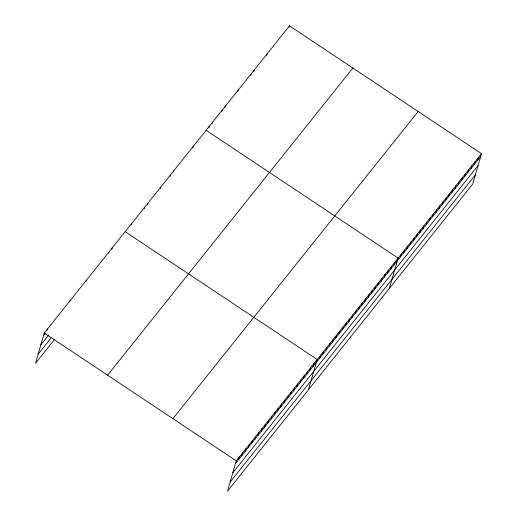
<?xml version="1.0" encoding="UTF-8"?>
<svg xmlns="http://www.w3.org/2000/svg" width="517" height="517" viewBox="0 0 517 517"><rect width="100%" height="100%" fill="white"/><g stroke="black" fill="none" stroke-linecap="round" stroke-linejoin="round"><path stroke-width="0.78" d="M481.501 153.672L236.25 460.854L227.506 491.15L472.758 183.968L481.501 153.672L289.494 25.85L44.242 333.032L35.499 363.328L54.459 339.579M47.079 330.363L47.48 328.974M69.743 301.98L70.138 300.59M85.925 281.707L86.326 280.317M108.589 253.324L108.99 251.934M111.827 249.265L112.228 247.882M131.247 224.94L131.648 223.551M144.198 208.719L144.598 207.33M147.435 204.667L147.836 203.278M160.386 188.447L160.787 187.057M170.099 176.284L170.5 174.895M173.337 172.226L173.738 170.843M192.757 147.894L193.158 146.511M208.913 127.66L209.314 126.277M212.125 123.647L212.526 122.258M221.741 111.594L222.142 110.205M224.953 107.575L225.354 106.192M237.781 91.509L238.182 90.12M250.609 75.443L251.01 74.054M253.815 71.424L254.215 70.034M266.643 55.358L267.043 53.968M289.093 27.239L289.494 25.85M238.686 459.574L239.487 456.802M241.924 455.516L242.725 452.743M245.161 451.464L245.963 448.691M248.399 447.405L249.2 444.633M251.637 443.353L252.438 440.581M254.875 439.301L255.676 436.522M258.112 435.243L258.914 432.471M261.35 431.191L262.151 428.419M264.588 427.132L265.389 424.36M267.825 423.08L268.62 420.308M271.063 419.022L271.858 416.25M274.301 414.97L275.096 412.198M277.532 410.912L278.333 408.139M280.77 406.86L281.571 404.087M284.007 402.808L284.809 400.029M287.245 398.749L288.047 395.977M290.483 394.697L291.284 391.925M293.721 390.639L294.522 387.866M296.958 386.587L297.76 383.814M300.196 382.528L300.997 379.756M303.434 378.476L304.235 375.704M306.671 374.424L307.473 371.645M309.909 370.366L310.711 367.593M313.147 366.314L313.948 363.541M308.436 389.779L317.186 359.483L125.172 231.661M319.622 358.203L320.424 355.431M322.86 354.145L323.655 351.373M326.098 350.093L326.893 347.321M329.335 346.041L330.13 343.262M332.567 341.983L333.368 339.21M335.804 337.931L336.606 335.158M339.042 333.872L339.843 331.1M342.28 329.82L343.081 327.048M345.518 325.762L346.319 322.989M348.755 321.71L349.557 318.937M351.993 317.658L352.794 314.879M355.231 313.599L356.032 310.827M358.468 309.547L359.27 306.768M361.706 305.489L362.507 302.716M364.944 301.437L365.745 298.664M368.182 297.378L368.983 294.606M371.419 293.326L372.221 290.554M374.657 289.268L375.458 286.496M377.895 285.216L378.69 282.444M381.132 281.164L381.927 278.385M384.37 277.106L385.165 274.333M387.601 273.054L388.403 270.281M390.839 268.995L391.64 266.223M394.077 264.943L394.878 262.171M389.372 288.408L398.116 258.112L206.109 130.29M400.526 256.871L401.321 254.099M403.732 252.852L404.533 250.079M406.937 248.839L407.739 246.066M410.143 244.819L410.944 242.046M413.354 240.806L414.149 238.027M416.56 236.786L417.361 234.014M419.765 232.766L420.567 229.994M422.971 228.753L423.772 225.981M426.182 224.733L426.984 221.961M429.388 220.72L430.189 217.941M432.593 216.701L433.395 213.928M435.805 212.681L436.6 209.908M439.011 208.668L439.812 205.895M442.216 204.648L443.017 201.876M445.421 200.635L446.223 197.862M448.633 196.615L449.428 193.843M451.839 192.595L452.64 189.823M455.044 188.582L455.845 185.81M458.249 184.563L459.051 181.79M461.461 180.549L462.263 177.777M464.667 176.53L465.468 173.757M467.872 172.516L468.673 169.738M471.077 168.497L471.879 165.724M474.289 164.477L475.091 161.705M477.495 160.464L478.296 157.691M43.441 335.804L45.289 333.491M40.817 344.884L48.682 335.042M38.116 354.242L51.067 338.028M107.607 375.213L352.859 68.031M172.885 418.673L418.143 111.491M235.448 463.626L480.7 156.444M232.831 472.712L478.083 165.53M230.13 482.07L475.382 174.888M44.242 333.032L236.25 460.854"/></g></svg>
